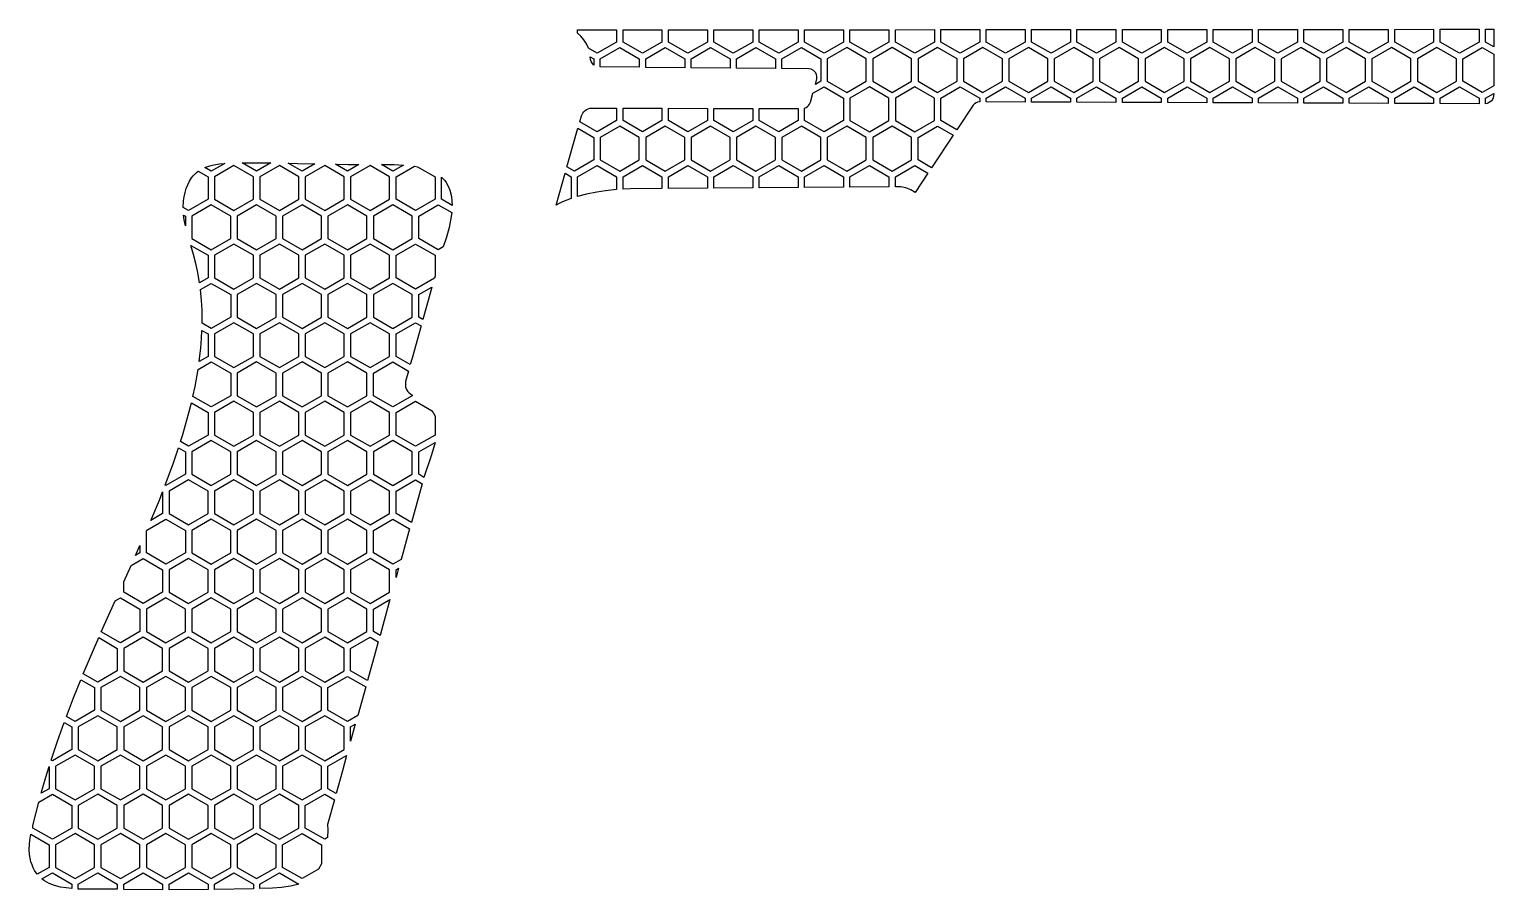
# Model space of a CAD drawing. Header units: millimetres. Extents: x 170 to 284, y -140 to -73.
import ezdxf

# ---------------------------------------------------------------- set-up
doc = ezdxf.new("R2010")
doc.units = ezdxf.units.MM

# ---------------------------------------------------------------- blocks, each defined once
blk = doc.blocks.new('HEX')
blk.add_lwpolyline([(1.516, 0.875), (0, 1.75), (-1.516, 0.875), (-1.516, -0.875), (0, -1.75), (1.516, -0.875)], close=True)

msp = doc.modelspace()

# ---------------------------------------------------------------- linework, layer by layer
for points in [[(215.736, -72.619), (215.736, -73.562), (214.22, -74.437), (213.544, -74.047), (213.384, -73.694), (213.196, -73.401), (212.948, -73.111), (212.705, -72.887), (212.705, -72.621), (215.736, -72.619)], [(216.236, -72.619), (219.267, -72.617), (219.267, -73.562), (217.751, -74.437), (216.236, -73.562), (216.236, -72.619)], [(219.767, -72.616), (222.798, -72.614), (222.798, -73.562), (221.282, -74.437), (219.767, -73.562), (219.767, -72.616)], [(223.298, -72.614), (226.329, -72.612), (226.329, -73.562), (224.813, -74.437), (223.298, -73.562), (223.298, -72.614)], [(226.829, -72.611), (229.86, -72.609), (229.86, -73.562), (228.345, -74.437), (226.829, -73.562), (226.829, -72.611)], [(230.36, -72.609), (233.391, -72.607), (233.391, -73.562), (231.876, -74.437), (230.36, -73.562), (230.36, -72.609)], [(233.891, -72.606), (236.922, -72.604), (236.922, -73.562), (235.407, -74.437), (233.891, -73.562), (233.891, -72.606)], [(237.422, -72.604), (240.453, -72.602), (240.453, -73.562), (238.938, -74.437), (237.422, -73.562), (237.422, -72.604)], [(240.953, -72.602), (243.984, -72.6), (243.984, -73.562), (242.469, -74.437), (240.953, -73.562), (240.953, -72.602)], [(244.484, -72.599), (247.516, -72.597), (247.516, -73.562), (246, -74.437), (244.484, -73.562), (244.484, -72.599)], [(248.016, -72.597), (251.047, -72.595), (251.047, -73.562), (249.531, -74.437), (248.016, -73.562), (248.016, -72.597)], [(251.547, -72.594), (254.578, -72.592), (254.578, -73.562), (253.062, -74.437), (251.547, -73.562), (251.547, -72.594)], [(255.078, -72.592), (258.109, -72.59), (258.109, -73.562), (256.593, -74.437), (255.078, -73.562), (255.078, -72.592)], [(258.609, -72.589), (261.64, -72.587), (261.64, -73.562), (260.124, -74.437), (258.609, -73.562), (258.609, -72.589)], [(262.14, -72.587), (265.171, -72.585), (265.171, -73.562), (263.655, -74.437), (262.14, -73.562), (262.14, -72.587)], [(265.671, -72.585), (268.702, -72.583), (268.702, -73.562), (267.186, -74.437), (265.671, -73.562), (265.671, -72.585)], [(269.202, -72.582), (272.233, -72.58), (272.233, -73.562), (270.718, -74.437), (269.202, -73.562), (269.202, -72.582)], [(272.733, -72.58), (275.764, -72.577), (275.764, -73.562), (274.249, -74.437), (272.733, -73.562), (272.733, -72.58)], [(276.264, -72.577), (279.295, -72.575), (279.295, -73.562), (277.78, -74.437), (276.264, -73.562), (276.264, -72.577)], [(279.795, -72.575), (282.826, -72.573), (282.826, -73.562), (281.311, -74.437), (279.795, -73.562), (279.795, -72.575)], [(283.966, -72.572), (283.966, -72.731), (283.966, -73.931), (283.326, -73.562), (283.326, -72.572), (283.966, -72.572)], [(217.501, -75.529), (214.47, -75.503), (214.47, -74.87), (215.986, -73.995), (217.501, -74.87), (217.501, -75.529)], [(221.032, -75.559), (218.001, -75.533), (218.001, -74.87), (219.517, -73.995), (221.032, -74.87), (221.032, -75.559)], [(224.563, -75.589), (221.532, -75.563), (221.532, -74.87), (223.048, -73.995), (224.563, -74.87), (224.563, -75.589)], [(228.095, -75.619), (225.063, -75.593), (225.063, -74.87), (226.579, -73.995), (228.095, -74.87), (228.095, -75.619)], [(231.205, -76.863), (231.322, -76.425), (231.324, -76.225), (231.297, -76.112), (231.233, -75.972), (231.141, -75.85), (231.054, -75.774), (230.883, -75.682), (230.685, -75.642), (228.595, -75.623), (228.595, -74.87), (230.11, -73.995), (231.626, -74.87), (231.626, -76.62), (231.205, -76.863)], [(283.966, -74.509), (283.966, -76.982), (283.076, -77.495), (281.561, -76.62), (281.561, -74.87), (283.076, -73.995), (283.966, -74.509)], [(213.97, -75.365), (213.85, -75.246), (213.755, -75.08), (213.712, -74.922), (213.693, -74.71), (213.97, -74.87), (213.97, -75.365)], [(230.36, -78.714), (230.482, -78.663), (230.594, -78.588), (230.672, -78.512), (230.752, -78.401), (230.817, -78.246), (231.012, -77.552), (231.876, -77.053), (233.391, -77.928), (233.391, -79.678), (231.876, -80.553), (230.36, -79.678), (230.36, -78.714)], [(243.984, -78.221), (243.817, -78.253), (243.695, -78.304), (243.583, -78.378), (243.472, -78.488), (242.197, -80.396), (240.953, -79.678), (240.953, -77.928), (242.469, -77.053), (243.984, -77.928), (243.984, -78.221)], [(247.516, -78.232), (244.484, -78.22), (244.484, -77.928), (246, -77.053), (247.516, -77.928), (247.516, -78.232)], [(251.047, -78.245), (248.016, -78.234), (248.016, -77.928), (249.531, -77.053), (251.047, -77.928), (251.047, -78.245)], [(254.578, -78.258), (251.547, -78.247), (251.547, -77.928), (253.062, -77.053), (254.578, -77.928), (254.578, -78.258)], [(258.109, -78.271), (255.078, -78.26), (255.078, -77.928), (256.593, -77.053), (258.109, -77.928), (258.109, -78.271)], [(261.64, -78.284), (258.609, -78.273), (258.609, -77.928), (260.124, -77.053), (261.64, -77.928), (261.64, -78.284)], [(265.171, -78.298), (262.14, -78.286), (262.14, -77.928), (263.655, -77.053), (265.171, -77.928), (265.171, -78.298)], [(268.702, -78.311), (265.671, -78.299), (265.671, -77.928), (267.186, -77.053), (268.702, -77.928), (268.702, -78.311)], [(272.233, -78.324), (269.202, -78.313), (269.202, -77.928), (270.718, -77.053), (272.233, -77.928), (272.233, -78.324)], [(275.764, -78.337), (272.733, -78.326), (272.733, -77.928), (274.249, -77.053), (275.764, -77.928), (275.764, -78.337)], [(279.295, -78.35), (276.264, -78.339), (276.264, -77.928), (277.78, -77.053), (279.295, -77.928), (279.295, -78.35)], [(282.826, -78.363), (279.795, -78.352), (279.795, -77.928), (281.311, -77.053), (282.826, -77.928), (282.826, -78.363)], [(283.966, -77.559), (283.958, -77.781), (283.924, -77.914), (283.865, -78.034), (283.786, -78.141), (283.687, -78.229), (283.573, -78.298), (283.446, -78.344), (283.326, -78.363), (283.326, -77.928), (283.966, -77.559)], [(212.873, -79.776), (213.012, -79.294), (213.102, -79.103), (213.186, -78.992), (213.285, -78.897), (213.398, -78.819), (213.522, -78.76), (213.655, -78.721), (213.796, -78.704), (215.736, -78.708), (215.736, -79.678), (214.22, -80.553), (212.873, -79.776)], [(216.236, -78.709), (219.267, -78.716), (219.267, -79.678), (217.751, -80.553), (216.236, -79.678), (216.236, -78.709)], [(219.767, -78.718), (222.798, -78.725), (222.798, -79.678), (221.282, -80.553), (219.767, -79.678), (219.767, -78.718)], [(223.298, -78.726), (226.329, -78.734), (226.329, -79.678), (224.813, -80.553), (223.298, -79.678), (223.298, -78.726)], [(226.829, -78.735), (229.86, -78.743), (229.86, -79.678), (228.345, -80.553), (226.829, -79.678), (226.829, -78.735)], [(211.874, -83.276), (211.951, -83.007), (212.732, -80.271), (213.97, -80.986), (213.97, -82.736), (212.455, -83.611), (211.874, -83.276)], [(241.919, -80.813), (240.235, -83.341), (239.188, -82.736), (239.188, -80.986), (240.703, -80.111), (241.919, -80.813)], [(183.713, -83.327), (184.102, -83.195), (184.417, -83.119), (184.856, -83.048), (185.251, -83.008), (184.206, -83.611), (183.713, -83.327)], [(186.613, -82.962), (187.637, -82.959), (188.851, -82.968), (187.737, -83.611), (186.613, -82.962)], [(190.192, -82.99), (190.921, -83.006), (192.262, -83.038), (191.268, -83.611), (190.192, -82.99)], [(193.87, -83.075), (194.866, -83.093), (195.678, -83.104), (194.799, -83.611), (193.87, -83.075)], [(197.454, -83.105), (198.429, -83.106), (199.158, -83.134), (198.33, -83.611), (197.454, -83.105)], [(182.03, -86.432), (182.058, -85.928), (182.103, -85.604), (182.169, -85.283), (182.258, -84.971), (182.373, -84.672), (182.513, -84.388), (182.681, -84.125), (182.809, -83.963), (183.025, -83.743), (183.198, -83.606), (183.956, -84.044), (183.956, -85.794), (182.44, -86.669), (182.03, -86.432)], [(200.006, -83.221), (200.259, -83.263), (201.611, -84.044), (201.611, -85.794), (200.096, -86.669), (198.58, -85.794), (198.58, -84.044), (200.006, -83.221)], [(202.111, -84.077), (202.369, -84.351), (202.471, -84.489), (202.641, -84.781), (202.77, -85.093), (202.893, -85.592), (202.933, -85.942), (202.942, -86.274), (202.111, -85.794), (202.111, -84.077)], [(212.202, -85.739), (211.531, -85.992), (211.26, -86.12), (211.024, -86.253), (211.732, -83.772), (212.205, -84.044), (212.202, -85.739)], [(215.736, -85.04), (214.868, -85.131), (214.192, -85.237), (213.388, -85.404), (212.705, -85.583), (212.705, -84.044), (214.22, -83.169), (215.736, -84.044), (215.736, -85.04)], [(219.267, -84.97), (216.78, -84.991), (216.236, -85.008), (216.236, -84.044), (217.751, -83.169), (219.267, -84.044), (219.267, -84.97)], [(222.798, -84.94), (219.767, -84.966), (219.767, -84.044), (221.282, -83.169), (222.798, -84.044), (222.798, -84.94)], [(226.329, -84.911), (223.298, -84.936), (223.298, -84.044), (224.813, -83.169), (226.329, -84.044), (226.329, -84.911)], [(229.86, -84.882), (226.829, -84.907), (226.829, -84.044), (228.345, -83.169), (229.86, -84.044), (229.86, -84.882)], [(233.391, -84.853), (230.36, -84.878), (230.36, -84.044), (231.876, -83.169), (233.391, -84.044), (233.391, -84.853)], [(236.922, -84.823), (233.891, -84.849), (233.891, -84.044), (235.407, -83.169), (236.922, -84.044), (236.922, -84.823)], [(239.957, -83.758), (238.953, -85.264), (238.625, -85.07), (238.227, -84.916), (237.855, -84.839), (237.422, -84.819), (237.422, -84.044), (238.938, -83.169), (239.957, -83.758)], [(202.91, -86.833), (202.824, -87.426), (202.702, -87.994), (202.498, -88.741), (202.258, -89.498), (201.861, -89.727), (200.346, -88.852), (200.346, -87.102), (201.861, -86.227), (202.91, -86.833)], [(182.19, -87.854), (182.105, -87.399), (182.057, -87.025), (182.19, -87.102), (182.19, -87.854)], [(183.3, -92.289), (183.167, -91.502), (183.013, -90.791), (182.827, -90.087), (182.615, -89.386), (183.956, -90.16), (183.956, -91.91), (183.3, -92.289)], [(201.56, -91.94), (200.096, -92.785), (198.58, -91.91), (198.58, -90.16), (200.096, -89.285), (201.611, -90.16), (201.611, -91.756), (201.56, -91.94)], [(183.498, -95.435), (183.491, -94.401), (183.452, -93.669), (183.37, -92.826), (184.206, -92.343), (185.721, -93.218), (185.721, -94.968), (184.206, -95.843), (183.498, -95.435)], [(201.368, -92.628), (201.208, -93.203), (200.664, -95.152), (200.346, -94.968), (200.346, -93.218), (201.368, -92.628)], [(200.525, -95.649), (199.826, -98.157), (199.685, -98.664), (198.58, -98.026), (198.58, -96.276), (200.096, -95.401), (200.525, -95.649)], [(183.27, -98.422), (183.395, -97.364), (183.454, -96.619), (183.485, -96.004), (183.956, -96.276), (183.956, -98.026), (183.27, -98.422)], [(182.78, -101.136), (182.946, -100.359), (183.179, -99.052), (184.206, -98.459), (185.721, -99.334), (185.721, -101.084), (184.206, -101.959), (182.78, -101.136)], [(199.546, -99.161), (199.328, -99.985), (199.309, -100.226), (199.328, -100.418), (199.384, -100.597), (199.46, -100.726), (199.567, -100.839), (199.846, -101.05), (199.846, -101.084), (198.33, -101.959), (196.815, -101.084), (196.815, -99.334), (198.33, -98.459), (199.546, -99.161)], [(181.994, -104.098), (182.419, -102.607), (182.661, -101.645), (183.956, -102.392), (183.956, -104.142), (182.44, -105.017), (181.818, -104.658), (181.994, -104.098)], [(201.337, -102.234), (201.496, -102.451), (201.611, -102.662), (201.611, -104.142), (200.096, -105.017), (198.58, -104.142), (198.58, -102.392), (200.096, -101.517), (201.337, -102.234)], [(201.616, -104.717), (201.346, -105.689), (200.754, -107.436), (200.346, -107.2), (200.346, -105.45), (201.616, -104.717)], [(180.624, -108.046), (181.264, -106.313), (181.661, -105.145), (182.19, -105.45), (182.19, -107.2), (180.675, -108.075), (180.624, -108.046)], [(200.609, -107.929), (199.771, -110.946), (198.58, -110.258), (198.58, -108.508), (200.096, -107.633), (200.609, -107.929)], [(179.511, -110.786), (180.167, -109.207), (180.425, -108.558), (180.425, -110.258), (179.511, -110.786)], [(179.182, -111.553), (180.675, -110.691), (182.19, -111.566), (182.19, -113.316), (180.675, -114.191), (179.159, -113.316), (179.159, -111.605), (179.182, -111.553)], [(199.633, -111.444), (198.973, -113.82), (198.33, -114.191), (196.815, -113.316), (196.815, -111.566), (198.33, -110.691), (199.633, -111.444)], [(178.315, -113.515), (178.659, -112.744), (178.659, -113.316), (178.315, -113.515)], [(177.394, -115.558), (177.964, -114.295), (178.909, -113.749), (180.425, -114.624), (180.425, -116.374), (178.909, -117.249), (177.394, -116.374), (177.394, -115.558)], [(198.58, -115.237), (198.58, -114.624), (198.783, -114.507), (198.58, -115.237)], [(175.651, -119.445), (176.719, -117.053), (177.144, -116.807), (178.659, -117.682), (178.659, -119.432), (177.144, -120.307), (175.651, -119.445)], [(198.109, -116.935), (197.652, -118.581), (197.333, -119.731), (196.815, -119.432), (196.815, -117.682), (198.109, -116.935)], [(174.25, -122.714), (175.448, -119.906), (176.894, -120.74), (176.894, -122.49), (175.378, -123.365), (174.25, -122.714)], [(197.194, -120.229), (196.956, -121.087), (196.357, -123.245), (195.049, -122.49), (195.049, -120.74), (196.565, -119.865), (197.194, -120.229)], [(196.219, -123.743), (195.604, -125.959), (194.799, -126.423), (193.284, -125.548), (193.284, -123.798), (194.799, -122.923), (196.219, -123.743)], [(172.94, -126.035), (173.493, -124.589), (174.058, -123.18), (175.128, -123.798), (175.128, -125.548), (173.613, -126.423), (172.94, -126.035)], [(171.76, -129.431), (172.252, -127.953), (172.764, -126.511), (173.363, -126.856), (173.363, -128.606), (171.847, -129.481), (171.76, -129.431)], [(195.413, -126.646), (195.101, -127.77), (195.049, -127.957), (195.049, -126.856), (195.413, -126.646)], [(194.739, -129.074), (194.405, -130.277), (193.918, -132.031), (193.284, -131.664), (193.284, -129.914), (194.739, -129.074)], [(170.983, -132.019), (171.348, -130.756), (171.597, -129.946), (171.597, -131.664), (170.983, -132.019)], [(170.332, -134.527), (170.795, -132.705), (171.847, -132.097), (173.363, -132.972), (173.363, -134.722), (171.847, -135.597), (170.332, -134.722), (170.332, -134.527)], [(193.78, -132.528), (193.246, -134.454), (193.267, -134.872), (193.26, -135.467), (193.034, -135.597), (191.518, -134.722), (191.518, -132.972), (193.034, -132.097), (193.78, -132.528)], [(170.667, -138.318), (170.468, -138.034), (170.358, -137.824), (170.263, -137.595), (170.184, -137.346), (170.123, -137.077), (170.078, -136.786), (170.051, -136.395), (170.06, -136.003), (170.094, -135.661), (170.172, -135.207), (171.597, -136.03), (171.597, -137.78), (170.667, -138.318)], [(192.784, -137.501), (192.552, -137.914), (191.268, -138.655), (189.753, -137.78), (189.753, -136.03), (191.268, -135.155), (192.784, -136.03), (192.784, -137.501)], [(173.363, -139.439), (172.473, -139.315), (172.023, -139.197), (171.604, -139.036), (171.408, -138.937), (171.222, -138.824), (171.031, -138.684), (171.847, -138.213), (173.363, -139.088), (173.363, -139.439)], [(176.894, -139.481), (173.863, -139.468), (173.863, -139.088), (175.378, -138.213), (176.894, -139.088), (176.894, -139.481)], [(180.425, -139.521), (177.394, -139.491), (177.394, -139.088), (178.909, -138.213), (180.425, -139.088), (180.425, -139.521)], [(183.956, -139.502), (180.925, -139.521), (180.925, -139.088), (182.44, -138.213), (183.956, -139.088), (183.956, -139.502)], [(187.487, -139.448), (184.456, -139.496), (184.456, -139.088), (185.971, -138.213), (187.487, -139.088), (187.487, -139.448)], [(190.917, -139.126), (190.377, -139.254), (189.672, -139.356), (188.975, -139.409), (187.987, -139.439), (187.987, -139.088), (189.503, -138.213), (191.018, -139.088), (190.917, -139.126)]]:
    msp.add_lwpolyline(points, close=True)

# ---------------------------------------------------------------- block references
for p in [(233.641, -75.745), (237.172, -75.745), (240.703, -75.745), (244.234, -75.745), (247.766, -75.745), (251.297, -75.745), (254.828, -75.745), (258.359, -75.745), (261.89, -75.745), (265.421, -75.745), (268.952, -75.745), (272.483, -75.745), (276.014, -75.745), (279.545, -75.745), (235.407, -78.803), (238.938, -78.803), (215.986, -81.861), (219.517, -81.861), (223.048, -81.861), (226.579, -81.861), (230.11, -81.861), (233.641, -81.861), (237.172, -81.861), (185.971, -84.919), (189.503, -84.919), (193.034, -84.919), (196.565, -84.919), (184.206, -87.977), (187.737, -87.977), (191.268, -87.977), (194.799, -87.977), (198.33, -87.977), (185.971, -91.035), (189.503, -91.035), (193.034, -91.035), (196.565, -91.035), (187.737, -94.093), (191.268, -94.093), (194.799, -94.093), (198.33, -94.093), (185.971, -97.151), (189.503, -97.151), (193.034, -97.151), (196.565, -97.151), (187.737, -100.209), (191.268, -100.209), (194.799, -100.209), (185.971, -103.267), (189.503, -103.267), (193.034, -103.267), (196.565, -103.267), (184.206, -106.325), (187.737, -106.325), (191.268, -106.325), (194.799, -106.325), (198.33, -106.325), (182.44, -109.383), (185.971, -109.383), (189.503, -109.383), (193.034, -109.383), (196.565, -109.383), (184.206, -112.441), (187.737, -112.441), (191.268, -112.441), (194.799, -112.441), (182.44, -115.499), (185.971, -115.499), (189.503, -115.499), (193.034, -115.499), (196.565, -115.499), (180.675, -118.557), (184.206, -118.557), (187.737, -118.557), (191.268, -118.557), (194.799, -118.557), (178.909, -121.615), (182.44, -121.615), (185.971, -121.615), (189.503, -121.615), (193.034, -121.615), (177.144, -124.673), (180.675, -124.673), (184.206, -124.673), (187.737, -124.673), (191.268, -124.673), (175.378, -127.731), (178.909, -127.731), (182.44, -127.731), (185.971, -127.731), (189.503, -127.731), (193.034, -127.731), (173.613, -130.789), (177.144, -130.789), (180.675, -130.789), (184.206, -130.789), (187.737, -130.789), (191.268, -130.789), (175.378, -133.847), (178.909, -133.847), (182.44, -133.847), (185.971, -133.847), (189.503, -133.847), (173.613, -136.905), (177.144, -136.905), (180.675, -136.905), (184.206, -136.905), (187.737, -136.905)]:
    msp.add_blockref('HEX', p)

doc.saveas('drawing.dxf')
